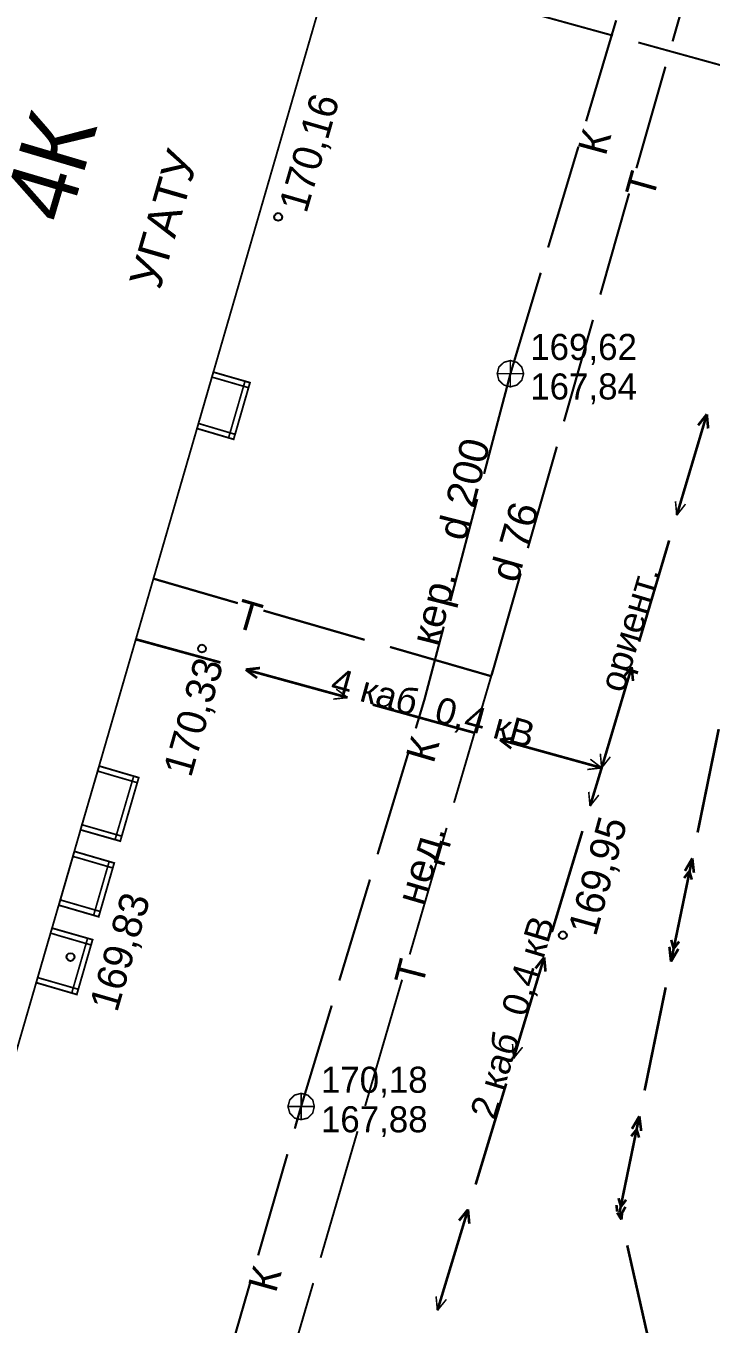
# Model space of a CAD drawing. Extents: x -2634 to -2115, y -2142 to -1393.
# Drawn here: x -2342.81 to -2316.82, y -1813.24 to -1763.97 of the extents above; entities that cross this region are included whole.
import ezdxf

# ---------------------------------------------------------------- set-up
doc = ezdxf.new("R2010")
doc.units = 0
doc.header["$MEASUREMENT"] = 0
for name, color, linetype in [('500_Линии_-Электрокаб', 7, 'Continuous'), ('500_Рельеф-Высотные_о', 7, 'Continuous'), ('500_Строен-Дополнения', 7, 'Continuous'), ('500_Строен-Здания', 7, 'Continuous'), ('500_Трубоп-Водопровод', 7, 'Continuous'), ('500_Трубоп-Канализаци', 7, 'Continuous'), ('500_Трубоп-Смотровые_', 7, 'Continuous'), ('500_Трубоп-Теплосети', 7, 'Continuous')]:
    doc.layers.add(name, color=color, linetype=linetype)
doc.styles.add('TARIAL', font='Arial')

msp = doc.modelspace()

# ---------------------------------------------------------------- linework, layer by layer
at = {"layer": '500_Линии_-Электрокаб', "color": 1}
for points, const_width in [([(-2318.12, -1782.54), (-2316.98, -1778.71)], 0.1), ([(-2317.31, -1779.13), (-2316.98, -1778.71)], 0.1), ([(-2316.93, -1779.25), (-2316.98, -1778.71)], 0.1), ([(-2318.12, -1782.54), (-2318.17, -1782.01)], 0.06), ([(-2318.12, -1782.54), (-2317.79, -1782.12)], 0.06), ([(-2319.55, -1787.34), (-2318.41, -1783.5)], 0.1), ([(-2335.43, -1788.13), (-2338.64, -1787.25)], 0.1), ([(-2338.64, -1787.25), (-2338.16, -1787.38)], 0.06), ([(-2333.93, -1788.34), (-2334.47, -1788.4)], 0.1), ([(-2330.61, -1789.46), (-2334.47, -1788.4)], 0.1), ([(-2334.04, -1788.72), (-2334.47, -1788.4)], 0.1), ([(-2320.97, -1792.13), (-2319.83, -1788.3)], 0.1), ([(-2320.17, -1788.72), (-2319.83, -1788.3)], 0.1), ([(-2319.78, -1788.83), (-2319.83, -1788.3)], 0.1), ([(-2330.61, -1789.46), (-2331.04, -1789.14)], 0.06), ([(-2330.61, -1789.46), (-2331.15, -1789.52)], 0.06), ([(-2325.79, -1790.8), (-2329.65, -1789.73)], 0.1), ([(-2324.29, -1791), (-2324.83, -1791.06)], 0.1), ([(-2320.97, -1792.13), (-2324.83, -1791.06)], 0.1), ([(-2324.4, -1791.39), (-2324.83, -1791.06)], 0.1), ([(-2320.97, -1792.13), (-2321.02, -1791.59)], 0.06), ([(-2320.97, -1792.13), (-2321.51, -1792.19)], 0.06), ([(-2321.41, -1793.58), (-2320.97, -1792.13)], 0.1), ([(-2320.97, -1792.13), (-2321.4, -1791.8)], 0.06), ([(-2320.97, -1792.13), (-2321.12, -1792.61)], 0.06), ([(-2320.97, -1792.13), (-2320.64, -1791.71)], 0.06), ([(-2321.41, -1793.58), (-2321.46, -1793.04)], 0.06), ([(-2321.41, -1793.58), (-2321.08, -1793.16)], 0.06), ([(-2322.86, -1798.36), (-2321.7, -1794.53)], 0.1), ([(-2324.31, -1803.15), (-2323.15, -1799.32)], 0.1), ([(-2323.48, -1799.74), (-2323.15, -1799.32)], 0.1), ([(-2323.1, -1799.86), (-2323.15, -1799.32)], 0.1), ([(-2324.31, -1803.15), (-2324.35, -1802.61)], 0.06), ([(-2324.31, -1803.15), (-2323.97, -1802.73)], 0.06), ([(-2325.75, -1807.94), (-2324.59, -1804.11)], 0.1), ([(-2327.2, -1812.72), (-2326.04, -1808.89)], 0.1), ([(-2326.38, -1809.31), (-2326.04, -1808.89)], 0.1), ([(-2325.99, -1809.43), (-2326.04, -1808.89)], 0.1), ([(-2327.2, -1812.72), (-2327.25, -1812.19)], 0.06), ([(-2327.2, -1812.72), (-2326.86, -1812.3)], 0.06)]:
    msp.add_lwpolyline(points, dxfattribs=dict(at, const_width=const_width))
at = {"layer": '500_Линии_-Электрокаб', "color": 12, "const_width": 0.1}
for points in [[(-2316.53, -1790.66), (-2317.33, -1794.58)], [(-2317.53, -1795.56), (-2318.34, -1799.48)], [(-2317.53, -1795.56), (-2317.81, -1796.04)], [(-2317.53, -1795.56), (-2317.47, -1796.11)], [(-2317.64, -1796.05), (-2317.84, -1796.31)], [(-2317.64, -1796.06), (-2317.55, -1796.37)], [(-2318.4, -1798.92), (-2318.34, -1799.48)], [(-2318.06, -1799), (-2318.34, -1799.48)], [(-2318.33, -1798.66), (-2318.24, -1798.99)], [(-2318.03, -1798.72), (-2318.24, -1798.99)], [(-2318.54, -1800.46), (-2319.34, -1804.37)], [(-2319.54, -1805.35), (-2320.29, -1808.99)], [(-2319.54, -1805.35), (-2319.82, -1805.83)], [(-2319.54, -1805.35), (-2319.47, -1805.91)], [(-2319.64, -1805.85), (-2319.85, -1806.11)], [(-2319.64, -1805.85), (-2319.55, -1806.16)], [(-2320.33, -1808.46), (-2320.24, -1808.78)], [(-2320.41, -1808.72), (-2320.38, -1808.97)], [(-2320.04, -1808.52), (-2320.24, -1808.78)], [(-2320.19, -1808.96), (-2320.22, -1809.27)], [(-2320.07, -1808.79), (-2320.19, -1809.01)], [(-2320.38, -1809.01), (-2320.22, -1809.27)], [(-2320.29, -1808.99), (-2320.22, -1809.27)], [(-2320, -1810.25), (-2319.12, -1814.15)]]:
    msp.add_lwpolyline(points, dxfattribs=at)
at = {"layer": '500_Рельеф-Высотные_о', "color": 0}
for points in [[(-2333.24, -1771.07), (-2333.17, -1771.09), (-2333.11, -1771.15), (-2333.09, -1771.22), (-2333.11, -1771.3), (-2333.17, -1771.35), (-2333.24, -1771.37), (-2333.32, -1771.35), (-2333.37, -1771.3), (-2333.39, -1771.22), (-2333.37, -1771.15), (-2333.32, -1771.09)], [(-2336.13, -1787.45), (-2336.06, -1787.47), (-2336, -1787.53), (-2335.98, -1787.6), (-2336, -1787.68), (-2336.06, -1787.73), (-2336.13, -1787.75), (-2336.21, -1787.73), (-2336.26, -1787.68), (-2336.28, -1787.6), (-2336.26, -1787.53), (-2336.21, -1787.47)], [(-2322.44, -1798.33), (-2322.37, -1798.35), (-2322.31, -1798.41), (-2322.29, -1798.48), (-2322.31, -1798.56), (-2322.37, -1798.61), (-2322.44, -1798.63), (-2322.52, -1798.61), (-2322.57, -1798.56), (-2322.59, -1798.48), (-2322.57, -1798.41), (-2322.52, -1798.35)], [(-2341.12, -1799.16), (-2341.04, -1799.18), (-2340.99, -1799.23), (-2340.97, -1799.31), (-2340.99, -1799.38), (-2341.04, -1799.44), (-2341.12, -1799.46), (-2341.19, -1799.44), (-2341.25, -1799.38), (-2341.27, -1799.31), (-2341.25, -1799.23), (-2341.19, -1799.18)]]:
    msp.add_lwpolyline(points, close=True, dxfattribs=at)
at = {"layer": '500_Строен-Дополнения', "color": 0, "const_width": 0.07}
for points in [[(-2336.32, -1779.25), (-2335.7, -1777.11), (-2334.31, -1777.51), (-2334.93, -1779.66)], [(-2340.74, -1794.48), (-2340.03, -1792.06), (-2338.53, -1792.5), (-2339.23, -1794.91)], [(-2341.56, -1797.34), (-2340.97, -1795.3), (-2339.46, -1795.74), (-2340.05, -1797.78)], [(-2342.42, -1800.28), (-2341.82, -1798.21), (-2340.28, -1798.65), (-2340.88, -1800.73)]]:
    msp.add_lwpolyline(points, close=True, dxfattribs=at)
at = {"layer": '500_Строен-Дополнения', "color": 0, "const_width": 0.065}
for points in [[(-2335.68, -1777.32), (-2335.75, -1777.3)], [(-2334.37, -1777.7), (-2335.68, -1777.32)], [(-2335.12, -1779.6), (-2334.5, -1777.46)], [(-2336.26, -1779.06), (-2334.88, -1779.47)], [(-2339.52, -1792.42), (-2340.09, -1792.25)], [(-2338.59, -1792.69), (-2339.52, -1792.42)], [(-2339.43, -1794.86), (-2338.72, -1792.44)], [(-2340.68, -1794.29), (-2339.18, -1794.72)], [(-2340.81, -1795.55), (-2341.03, -1795.49)], [(-2339.51, -1795.93), (-2340.81, -1795.55)], [(-2340.24, -1797.72), (-2339.65, -1795.68)], [(-2341.51, -1797.14), (-2339.99, -1797.58)], [(-2341.58, -1798.49), (-2341.87, -1798.4)], [(-2340.34, -1798.85), (-2341.58, -1798.49)], [(-2341.07, -1800.67), (-2340.47, -1798.6)], [(-2342.36, -1800.09), (-2340.83, -1800.53)]]:
    msp.add_lwpolyline(points, dxfattribs=at)
at = {"layer": '500_Строен-Здания', "color": 0, "const_width": 0.07}
msp.add_lwpolyline([(-2287.67, -1714.03), (-2291.74, -1728.04), (-2294.15, -1727.34), (-2302.52, -1724.91), (-2319.16, -1720.09), (-2346.54, -1814.49), (-2347.35, -1817.29), (-2351.51, -1831.64), (-2357.25, -1830), (-2367.4, -1827.06), (-2366.92, -1825.34), (-2366.14, -1825.57), (-2363.16, -1815.16), (-2363.94, -1814.93), (-2363.4, -1813.04), (-2361.32, -1813.64), (-2352.2, -1782.19), (-2354.8, -1781.43), (-2345.01, -1747.67), (-2342.54, -1748.39), (-2333.17, -1716.43), (-2335.73, -1715.68)], dxfattribs=at)
at = {"layer": '500_Трубоп-Водопровод', "color": 94, "const_width": 0.075}
for points in [[(-2325.36, -1763.01), (-2320.54, -1764.34)], [(-2319.58, -1764.6), (-2314.76, -1765.93)]]:
    msp.add_lwpolyline(points, dxfattribs=at)
at = {"layer": '500_Трубоп-Канализаци', "color": 34, "const_width": 0.085}
for points in [[(-2321.56, -1767.59), (-2320.42, -1763.76)], [(-2323, -1772.38), (-2321.85, -1768.55)], [(-2324.43, -1777.17), (-2323.28, -1773.34)], [(-2325.43, -1780.97), (-2324.43, -1777.17)], [(-2324.43, -1777.17), (-2324.62, -1777.9)], [(-2326.71, -1785.8), (-2325.69, -1781.93)], [(-2327.69, -1789.53), (-2326.96, -1786.77)], [(-2328.02, -1790.63), (-2327.69, -1789.53)], [(-2329.47, -1795.41), (-2328.31, -1791.58)], [(-2330.92, -1800.2), (-2329.76, -1796.37)], [(-2332.37, -1804.98), (-2331.21, -1801.15)], [(-2332.61, -1805.82), (-2332.37, -1804.98)], [(-2332.37, -1804.98), (-2332.58, -1805.7)], [(-2334, -1810.63), (-2332.89, -1806.79)], [(-2335.39, -1815.43), (-2334.28, -1811.59)]]:
    msp.add_lwpolyline(points, dxfattribs=at)
at = {"layer": '500_Трубоп-Смотровые_', "color": 0, "const_width": 0.06}
for points in [[(-2324.43, -1776.67), (-2324.18, -1776.74), (-2324, -1776.92), (-2323.93, -1777.17), (-2324, -1777.42), (-2324.18, -1777.6), (-2324.43, -1777.67), (-2324.68, -1777.6), (-2324.87, -1777.42), (-2324.93, -1777.17), (-2324.87, -1776.92), (-2324.68, -1776.74)], [(-2332.37, -1804.48), (-2332.12, -1804.55), (-2331.93, -1804.73), (-2331.87, -1804.98), (-2331.93, -1805.23), (-2332.12, -1805.42), (-2332.37, -1805.48), (-2332.62, -1805.42), (-2332.8, -1805.23), (-2332.87, -1804.98), (-2332.8, -1804.73), (-2332.62, -1804.55)]]:
    msp.add_lwpolyline(points, close=True, dxfattribs=at)
at = {"layer": '500_Трубоп-Смотровые_', "color": 0, "const_width": 0.055}
for points in [[(-2324.43, -1777.67), (-2324.43, -1776.67)], [(-2324.93, -1777.17), (-2323.93, -1777.17)], [(-2332.37, -1805.48), (-2332.37, -1804.48)], [(-2332.87, -1804.98), (-2331.87, -1804.98)]]:
    msp.add_lwpolyline(points, dxfattribs=at)
at = {"layer": '500_Трубоп-Теплосети', "color": 174}
for points, const_width in [([(-2317.18, -1760.71), (-2318.28, -1764.56)], 0.085), ([(-2318.55, -1765.52), (-2319.65, -1769.37)], 0.085), ([(-2319.93, -1770.33), (-2321.02, -1774.17)], 0.085), ([(-2321.3, -1775.13), (-2322.4, -1778.98)], 0.085), ([(-2322.67, -1779.94), (-2323.77, -1783.79)], 0.085), ([(-2324.04, -1784.75), (-2325.14, -1788.6)], 0.085), ([(-2334.77, -1785.88), (-2337.97, -1784.95)], 0.085), ([(-2337.97, -1784.95), (-2337.73, -1785.02)], 0.085), ([(-2329.96, -1787.27), (-2333.8, -1786.16)], 0.085), ([(-2325.16, -1788.65), (-2329, -1787.54)], 0.085), ([(-2325.16, -1788.65), (-2326.57, -1793.45)], 0.075), ([(-2325.16, -1788.65), (-2325.09, -1788.41)], 0.085), ([(-2326.85, -1794.41), (-2328.25, -1799.21)], 0.075), ([(-2328.54, -1800.17), (-2329.94, -1804.96)], 0.075), ([(-2330.23, -1805.92), (-2331.63, -1810.72)], 0.075), ([(-2331.91, -1811.68), (-2333.32, -1816.48)], 0.075)]:
    msp.add_lwpolyline(points, dxfattribs=dict(at, const_width=const_width))

# ---------------------------------------------------------------- texts
at = {"layer": '500_Линии_-Электрокаб', "color": 0, "style": 'TARIAL'}
for s, rotation, p in [('ориент. ', 73.41, (-2320.14, -1789.32)), ('4 каб  0,4 кВ', 344.54, (-2331.31, -1789.27)), ('2 каб  0,4 кВ', 73.18, (-2325.03, -1805.53))]:
    msp.add_text(s, height=0.99, rotation=rotation, dxfattribs=at).set_placement(p)
at = {"layer": '500_Рельеф-Высотные_о', "color": 214}
for s, rotation, p in [('170,16', 73.83, (-2332.17, -1771.12)), ('170,33', 74.13, (-2336.55, -1792.53)), ('169,95', 74.62, (-2321.19, -1798.56)), ('169,83', 73.83, (-2339.35, -1801.44))]:
    msp.add_text(s, height=1.11, rotation=rotation, dxfattribs=at).set_placement(p)
at = {"layer": '500_Строен-Здания', "color": 5}
msp.add_text('4К', height=2.59, rotation=73.52, dxfattribs=at).set_placement((-2341.21, -1771.56))
at = {"layer": '500_Строен-Здания', "color": 5, "style": 'TARIAL'}
msp.add_text(' УГАТУ', height=1.23, rotation=73.83, dxfattribs=at).set_placement((-2337.86, -1774.48))
at = {"layer": '500_Трубоп-Канализаци', "color": 14}
for rotation, p in [(74.86, (-2320.82, -1768.94)), (73.69, (-2327.35, -1792)), (74.48, (-2333.33, -1812.09))]:
    msp.add_text('К', height=1.11, rotation=rotation, dxfattribs=at).set_placement(p)
at = {"layer": '500_Трубоп-Канализаци', "color": 14, "style": 'TARIAL'}
msp.add_text('кер.   d 200 ', height=1.11, rotation=75.66, dxfattribs=at).set_placement((-2327.17, -1787.56))
at = {"layer": '500_Трубоп-Смотровые_', "color": 5}
for s, p in [('169,62', (-2323.68, -1776.65)), ('167,84', (-2323.68, -1778.15)), ('170,18', (-2331.62, -1804.46)), ('167,88', (-2331.62, -1805.96))]:
    msp.add_text(s, height=0.99, dxfattribs=at).set_placement(p)
at = {"layer": '500_Трубоп-Теплосети', "color": 174}
for rotation, p in [(74.31, (-2319.02, -1770.58)), (343.72, (-2334.94, -1786.77)), (75.54, (-2327.77, -1800.46))]:
    msp.add_text('Т', height=1.11, rotation=rotation, dxfattribs=at).set_placement(p)
at = {"layer": '500_Трубоп-Теплосети', "color": 174, "style": 'TARIAL'}
for s, rotation, p in [('d 76', 74.06, (-2324.16, -1785.15)), ('нед.', 73.65, (-2327.73, -1797.41))]:
    msp.add_text(s, height=1.11, rotation=rotation, dxfattribs=at).set_placement(p)

doc.saveas('drawing.dxf')
